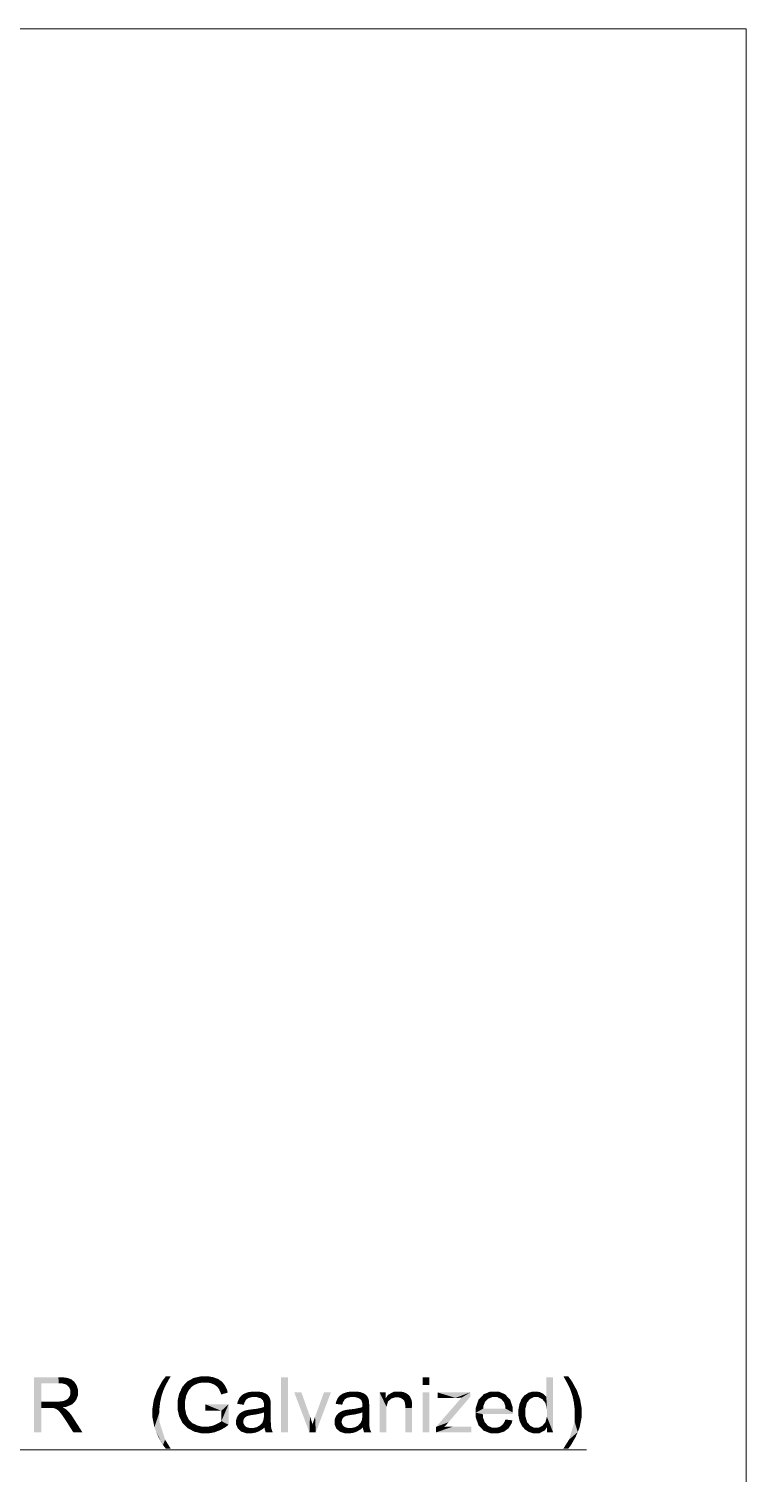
# Model space of a CAD drawing. Header units: millimetres. Extents: x 2 to 579, y 1 to 405.
# Drawn here: x 206.16 to 217.39, y 128.63 to 151.24 of the extents above; entities that cross this region are included whole.
import ezdxf

# ---------------------------------------------------------------- set-up
doc = ezdxf.new("R2010")
doc.units = ezdxf.units.MM
doc.linetypes.add('XKITLINE00', pattern=[0])
doc.layers.add('LinkedObject', color=7, linetype='Continuous', lineweight=0)

# ---------------------------------------------------------------- blocks, each defined once
blk = doc.blocks.new('*A4')
at = {"layer": 'LinkedObject'}
for points in [[(206.355, 129.754), (206.241, 129.271), (206.241, 130.135)], [(206.241, 130.135), (206.355, 130.04), (206.355, 129.754)], [(206.628, 130.04), (206.241, 130.135), (206.623, 130.135)], [(206.355, 130.04), (206.241, 130.135), (206.628, 130.04)], [(206.623, 130.135), (206.676, 130.04), (206.628, 130.04)], [(206.768, 130.123), (206.623, 130.135), (206.681, 130.135)], [(206.798, 130.111), (206.623, 130.135), (206.768, 130.123)], [(206.746, 130.02), (206.623, 130.135), (206.798, 130.111)], [(206.676, 130.04), (206.623, 130.135), (206.746, 130.02)], [(206.798, 130.111), (206.768, 130), (206.746, 130.02)], [(206.828, 130.1), (206.768, 130), (206.798, 130.111)], [(206.768, 130), (206.828, 130.1), (206.79, 129.98)], [(206.79, 129.98), (206.828, 130.1), (206.894, 130.029)], [(206.894, 130.029), (206.812, 129.93), (206.79, 129.98)], [(206.912, 130), (206.812, 129.93), (206.894, 130.029)], [(206.93, 129.935), (206.812, 129.93), (206.912, 130)], [(206.894, 130.029), (206.828, 130.1), (206.876, 130.059)], [(208.286, 129.974), (208.167, 129.926), (208.249, 130.075)], [(208.345, 130.087), (208.249, 130.075), (208.305, 130.149)], [(208.298, 130), (208.249, 130.075), (208.345, 130.087)], [(208.286, 129.974), (208.249, 130.075), (208.298, 130)], [(208.345, 130.087), (208.305, 130.149), (208.381, 130.149)], [(208.692, 130.096), (208.541, 129.934), (208.643, 130.07)], [(208.756, 130.016), (208.541, 129.934), (208.692, 130.096)], [(208.643, 130.07), (208.541, 129.934), (208.567, 129.989)], [(208.71, 129.985), (208.541, 129.934), (208.756, 130.016)], [(208.693, 129.965), (208.541, 129.934), (208.71, 129.985)], [(208.856, 130.149), (208.692, 130.096), (208.742, 130.123)], [(208.881, 130.052), (208.692, 130.096), (208.856, 130.149)], [(208.692, 130.096), (208.785, 130.028), (208.756, 130.016)], [(208.785, 130.028), (208.692, 130.096), (208.814, 130.04)], [(208.814, 130.04), (208.692, 130.096), (208.881, 130.052)], [(208.921, 130.052), (208.856, 130.149), (208.92, 130.149)], [(208.881, 130.052), (208.856, 130.149), (208.921, 130.052)], [(208.92, 130.149), (208.953, 130.052), (208.921, 130.052)], [(208.967, 130.149), (208.953, 130.052), (208.92, 130.149)], [(208.953, 130.052), (208.967, 130.149), (209.013, 130.04)], [(209.09, 130.119), (208.967, 130.149), (209.052, 130.134)], [(209.013, 130.04), (208.967, 130.149), (209.09, 130.119)], [(209.013, 130.04), (209.09, 130.119), (209.04, 130.029)], [(209.09, 130.119), (209.066, 130.018), (209.04, 130.029)], [(209.066, 130.018), (209.09, 130.119), (209.108, 129.987)], [(209.187, 130.062), (209.09, 130.119), (209.128, 130.104)], [(209.209, 130.035), (209.09, 130.119), (209.187, 130.062)], [(209.108, 129.987), (209.09, 130.119), (209.209, 130.035)], [(209.108, 129.987), (209.209, 130.035), (209.122, 129.969)], [(209.209, 130.035), (209.137, 129.95), (209.122, 129.969)], [(209.137, 129.95), (209.209, 130.035), (209.161, 129.898)], [(209.161, 129.898), (209.209, 130.035), (209.263, 129.937)], [(209.263, 129.937), (209.209, 130.035), (209.23, 130.007)], [(210.216, 130.135), (210.109, 129.271), (210.109, 130.135)], [(210.216, 129.271), (210.109, 129.271), (210.216, 130.135)], [(212.431, 130.135), (212.325, 130.013), (212.325, 130.135)], [(212.431, 130.013), (212.325, 130.013), (212.431, 130.135)], [(214.369, 130.135), (214.263, 129.825), (214.263, 130.135)], [(214.369, 130.135), (214.272, 129.639), (214.263, 129.825)], [(214.272, 129.639), (214.369, 130.135), (214.369, 129.271)], [(214.606, 130.149), (214.566, 130.087), (214.53, 130.149)], [(214.566, 130.087), (214.606, 130.149), (214.613, 129.998)], [(214.613, 129.998), (214.606, 130.149), (214.661, 130.075)], [(214.613, 129.998), (214.661, 130.075), (214.625, 129.972)], [(214.625, 129.972), (214.661, 130.075), (214.643, 129.931)], [(214.643, 129.931), (214.661, 130.075), (214.743, 129.926)], [(206.7, 129.762), (206.687, 129.664), (206.639, 129.754)], [(206.687, 129.664), (206.7, 129.762), (206.749, 129.672)], [(206.722, 129.77), (206.871, 129.744), (206.7, 129.762)], [(206.841, 129.712), (206.7, 129.762), (206.871, 129.744)], [(206.749, 129.672), (206.7, 129.762), (206.841, 129.712)], [(206.744, 129.778), (206.871, 129.744), (206.722, 129.77)], [(206.871, 129.744), (206.744, 129.778), (206.778, 129.804)], [(206.789, 129.822), (206.871, 129.744), (206.778, 129.804)], [(206.801, 129.84), (206.871, 129.744), (206.789, 129.822)], [(206.801, 129.84), (206.93, 129.899), (206.871, 129.744)], [(206.812, 129.878), (206.93, 129.899), (206.801, 129.84)], [(206.93, 129.899), (206.812, 129.93), (206.93, 129.935)], [(206.812, 129.93), (206.93, 129.899), (206.812, 129.899)], [(206.93, 129.899), (206.812, 129.878), (206.812, 129.899)], [(206.871, 129.744), (206.93, 129.899), (206.9, 129.776)], [(206.9, 129.776), (206.93, 129.899), (206.93, 129.853)], [(208.217, 129.749), (208.096, 129.653), (208.118, 129.788)], [(208.23, 129.804), (208.118, 129.788), (208.141, 129.852)], [(208.217, 129.749), (208.118, 129.788), (208.23, 129.804)], [(208.141, 129.852), (208.268, 129.933), (208.24, 129.848)], [(208.167, 129.926), (208.268, 129.933), (208.141, 129.852)], [(208.23, 129.804), (208.141, 129.852), (208.24, 129.848)], [(208.268, 129.933), (208.167, 129.926), (208.286, 129.974)], [(208.541, 129.934), (208.488, 129.762), (208.514, 129.879)], [(208.622, 129.84), (208.488, 129.762), (208.541, 129.934)], [(208.605, 129.753), (208.488, 129.762), (208.622, 129.84)], [(208.488, 129.762), (208.605, 129.753), (208.488, 129.699)], [(208.675, 129.946), (208.541, 129.934), (208.693, 129.965)], [(208.648, 129.903), (208.541, 129.934), (208.675, 129.946)], [(208.541, 129.934), (208.648, 129.903), (208.638, 129.88)], [(208.622, 129.84), (208.541, 129.934), (208.638, 129.88)], [(209.161, 129.898), (209.263, 129.937), (209.171, 129.865)], [(209.171, 129.865), (209.263, 129.937), (209.274, 129.893)], [(209.47, 129.826), (209.423, 129.718), (209.454, 129.805)], [(209.562, 129.784), (209.423, 129.718), (209.47, 129.826)], [(209.454, 129.805), (209.423, 129.718), (209.431, 129.752)], [(209.536, 129.738), (209.423, 129.718), (209.562, 129.784)], [(209.486, 129.846), (209.598, 129.81), (209.47, 129.826)], [(209.562, 129.784), (209.47, 129.826), (209.58, 129.797)], [(209.58, 129.797), (209.47, 129.826), (209.598, 129.81)], [(209.533, 129.878), (209.598, 129.81), (209.486, 129.846)], [(209.564, 129.889), (209.598, 129.81), (209.533, 129.878)], [(209.665, 129.911), (209.564, 129.889), (209.594, 129.9)], [(209.653, 129.823), (209.564, 129.889), (209.665, 129.911)], [(209.598, 129.81), (209.564, 129.889), (209.653, 129.823)], [(209.653, 129.823), (209.665, 129.911), (209.69, 129.823)], [(209.69, 129.823), (209.665, 129.911), (209.73, 129.823)], [(209.706, 129.911), (209.73, 129.823), (209.665, 129.911)], [(209.811, 129.902), (209.706, 129.911), (209.746, 129.911)], [(209.836, 129.892), (209.706, 129.911), (209.811, 129.902)], [(209.79, 129.805), (209.706, 129.911), (209.836, 129.892)], [(209.73, 129.823), (209.706, 129.911), (209.79, 129.805)], [(209.79, 129.805), (209.836, 129.892), (209.811, 129.787)], [(209.811, 129.787), (209.836, 129.892), (209.826, 129.774)], [(209.836, 129.892), (209.841, 129.728), (209.826, 129.774)], [(209.91, 129.845), (209.841, 129.728), (209.836, 129.892)], [(209.898, 129.859), (209.836, 129.892), (209.861, 129.883)], [(209.91, 129.845), (209.836, 129.892), (209.898, 129.859)], [(209.841, 129.693), (209.945, 129.759), (209.84, 129.679)], [(209.84, 129.679), (209.945, 129.759), (209.84, 129.668)], [(209.84, 129.668), (209.945, 129.759), (209.841, 129.585)], [(209.921, 129.83), (209.841, 129.728), (209.91, 129.845)], [(209.938, 129.794), (209.841, 129.728), (209.921, 129.83)], [(209.943, 129.772), (209.841, 129.728), (209.938, 129.794)], [(209.841, 129.728), (209.943, 129.772), (209.945, 129.759)], [(209.841, 129.728), (209.945, 129.759), (209.841, 129.696)], [(209.841, 129.696), (209.945, 129.759), (209.841, 129.693)], [(209.948, 129.71), (209.841, 129.585), (209.945, 129.759)], [(210.428, 129.897), (210.554, 129.271), (210.316, 129.897)], [(210.562, 129.522), (210.554, 129.271), (210.428, 129.897)], [(210.89, 129.897), (210.642, 129.515), (210.781, 129.897)], [(210.653, 129.271), (210.642, 129.515), (210.89, 129.897)], [(211.011, 129.826), (210.965, 129.718), (210.995, 129.805)], [(211.103, 129.784), (210.965, 129.718), (211.011, 129.826)], [(210.995, 129.805), (210.965, 129.718), (210.972, 129.752)], [(211.077, 129.738), (210.965, 129.718), (211.103, 129.784)], [(211.028, 129.846), (211.139, 129.81), (211.011, 129.826)], [(211.103, 129.784), (211.011, 129.826), (211.121, 129.797)], [(211.121, 129.797), (211.011, 129.826), (211.139, 129.81)], [(211.074, 129.878), (211.139, 129.81), (211.028, 129.846)], [(211.105, 129.889), (211.139, 129.81), (211.074, 129.878)], [(211.207, 129.911), (211.105, 129.889), (211.136, 129.9)], [(211.194, 129.823), (211.105, 129.889), (211.207, 129.911)], [(211.139, 129.81), (211.105, 129.889), (211.194, 129.823)], [(211.194, 129.823), (211.207, 129.911), (211.232, 129.823)], [(211.232, 129.823), (211.207, 129.911), (211.272, 129.823)], [(211.247, 129.911), (211.272, 129.823), (211.207, 129.911)], [(211.352, 129.902), (211.247, 129.911), (211.287, 129.911)], [(211.377, 129.892), (211.247, 129.911), (211.352, 129.902)], [(211.332, 129.805), (211.247, 129.911), (211.377, 129.892)], [(211.272, 129.823), (211.247, 129.911), (211.332, 129.805)], [(211.332, 129.805), (211.377, 129.892), (211.352, 129.787)], [(211.352, 129.787), (211.377, 129.892), (211.367, 129.774)], [(211.377, 129.892), (211.382, 129.728), (211.367, 129.774)], [(211.451, 129.845), (211.382, 129.728), (211.377, 129.892)], [(211.439, 129.859), (211.377, 129.892), (211.402, 129.883)], [(211.451, 129.845), (211.377, 129.892), (211.439, 129.859)], [(211.463, 129.83), (211.382, 129.728), (211.451, 129.845)], [(211.479, 129.794), (211.382, 129.728), (211.463, 129.83)], [(211.484, 129.772), (211.382, 129.728), (211.479, 129.794)], [(211.382, 129.728), (211.484, 129.772), (211.487, 129.759)], [(211.382, 129.728), (211.487, 129.759), (211.382, 129.696)], [(211.382, 129.696), (211.487, 129.759), (211.382, 129.693)], [(211.382, 129.693), (211.487, 129.759), (211.382, 129.679)], [(211.382, 129.679), (211.487, 129.759), (211.382, 129.668)], [(211.382, 129.668), (211.487, 129.759), (211.382, 129.585)], [(211.489, 129.71), (211.382, 129.585), (211.487, 129.759)], [(211.653, 129.897), (211.76, 129.613), (211.653, 129.271)], [(211.76, 129.613), (211.653, 129.897), (211.76, 129.673)], [(211.784, 129.755), (211.653, 129.897), (211.749, 129.808)], [(211.76, 129.673), (211.653, 129.897), (211.784, 129.755)], [(211.749, 129.808), (211.653, 129.897), (211.749, 129.897)], [(211.784, 129.86), (211.833, 129.798), (211.749, 129.808)], [(211.749, 129.808), (211.833, 129.798), (211.784, 129.755)], [(211.948, 129.911), (211.784, 129.86), (211.883, 129.911)], [(211.892, 129.819), (211.784, 129.86), (211.948, 129.911)], [(211.833, 129.798), (211.784, 129.86), (211.892, 129.819)], [(211.892, 129.819), (211.948, 129.911), (211.925, 129.819)], [(211.925, 129.819), (211.948, 129.911), (211.947, 129.819)], [(211.948, 129.911), (211.983, 129.81), (211.947, 129.819)], [(211.976, 129.911), (211.983, 129.81), (211.948, 129.911)], [(212.028, 129.901), (211.983, 129.81), (211.976, 129.911)], [(212.052, 129.891), (211.983, 129.81), (212.028, 129.901)], [(211.983, 129.81), (212.052, 129.891), (211.999, 129.8)], [(212.052, 129.891), (212.015, 129.791), (211.999, 129.8)], [(212.015, 129.791), (212.052, 129.891), (212.037, 129.765)], [(212.037, 129.765), (212.052, 129.891), (212.123, 129.837)], [(212.123, 129.837), (212.043, 129.749), (212.037, 129.765)], [(212.134, 129.821), (212.043, 129.749), (212.123, 129.837)], [(212.151, 129.782), (212.043, 129.749), (212.134, 129.821)], [(212.043, 129.749), (212.151, 129.782), (212.049, 129.733)], [(212.049, 129.733), (212.151, 129.782), (212.156, 129.759)], [(212.156, 129.759), (212.055, 129.684), (212.049, 129.733)], [(212.111, 129.854), (212.052, 129.891), (212.076, 129.88)], [(212.123, 129.837), (212.052, 129.891), (212.111, 129.854)], [(212.159, 129.744), (212.055, 129.684), (212.156, 129.759)], [(212.431, 129.897), (212.325, 129.271), (212.325, 129.897)], [(212.431, 129.271), (212.325, 129.271), (212.431, 129.897)], [(213.071, 129.897), (212.536, 129.357), (212.934, 129.814)], [(213.071, 129.827), (212.536, 129.357), (213.071, 129.897)], [(212.731, 129.43), (212.536, 129.357), (213.071, 129.827)], [(212.559, 129.897), (212.814, 129.811), (212.559, 129.811)], [(212.84, 129.811), (212.559, 129.897), (213.071, 129.897)], [(212.814, 129.811), (212.559, 129.897), (212.84, 129.811)], [(212.84, 129.811), (213.071, 129.897), (212.9, 129.812)], [(212.9, 129.812), (213.071, 129.897), (212.934, 129.814)], [(213.241, 129.824), (213.159, 129.658), (213.2, 129.78)], [(213.304, 129.75), (213.159, 129.658), (213.241, 129.824)], [(213.387, 129.911), (213.241, 129.824), (213.281, 129.867)], [(213.451, 129.911), (213.241, 129.824), (213.387, 129.911)], [(213.416, 129.824), (213.241, 129.824), (213.451, 129.911)], [(213.241, 129.824), (213.329, 129.775), (213.304, 129.75)], [(213.329, 129.775), (213.241, 129.824), (213.354, 129.799)], [(213.354, 129.799), (213.241, 129.824), (213.416, 129.824)], [(213.416, 129.824), (213.451, 129.911), (213.452, 129.824)], [(213.451, 129.911), (213.492, 129.824), (213.452, 129.824)], [(213.616, 129.868), (213.451, 129.911), (213.514, 129.911)], [(213.656, 129.826), (213.451, 129.911), (213.616, 129.868)], [(213.558, 129.793), (213.451, 129.911), (213.656, 129.826)], [(213.492, 129.824), (213.451, 129.911), (213.558, 129.793)], [(213.558, 129.793), (213.656, 129.826), (213.583, 129.762)], [(213.656, 129.826), (213.6, 129.743), (213.583, 129.762)], [(213.6, 129.743), (213.656, 129.826), (213.62, 129.683)], [(213.62, 129.683), (213.656, 129.826), (213.736, 129.663)], [(213.736, 129.663), (213.656, 129.826), (213.696, 129.783)], [(213.873, 129.792), (213.983, 129.765), (213.858, 129.753)], [(213.858, 129.753), (213.983, 129.765), (213.959, 129.736)], [(213.92, 129.85), (213.983, 129.765), (213.873, 129.792)], [(214.006, 129.794), (213.92, 129.85), (213.951, 129.87)], [(213.983, 129.765), (213.92, 129.85), (214.006, 129.794)], [(213.982, 129.891), (214.065, 129.823), (213.951, 129.87)], [(213.951, 129.87), (214.065, 129.823), (214.006, 129.794)], [(214.052, 129.911), (214.065, 129.823), (213.982, 129.891)], [(214.09, 129.911), (214.065, 129.823), (214.052, 129.911)], [(214.065, 129.823), (214.09, 129.911), (214.101, 129.823)], [(214.09, 129.911), (214.137, 129.823), (214.101, 129.823)], [(214.119, 129.911), (214.137, 129.823), (214.09, 129.911)], [(214.169, 129.899), (214.137, 129.823), (214.119, 129.911)], [(214.191, 129.887), (214.137, 129.823), (214.169, 129.899)], [(214.191, 129.887), (214.198, 129.793), (214.137, 129.823)], [(214.213, 129.875), (214.198, 129.793), (214.191, 129.887)], [(214.249, 129.844), (214.198, 129.793), (214.213, 129.875)], [(214.263, 129.825), (214.198, 129.793), (214.249, 129.844)], [(214.198, 129.793), (214.263, 129.825), (214.223, 129.763)], [(214.223, 129.763), (214.263, 129.825), (214.248, 129.733)], [(214.263, 129.825), (214.272, 129.639), (214.248, 129.733)], [(214.643, 129.931), (214.743, 129.926), (214.671, 129.846)], [(214.671, 129.846), (214.743, 129.926), (214.769, 129.852)], [(214.671, 129.846), (214.769, 129.852), (214.681, 129.802)], [(214.681, 129.802), (214.769, 129.852), (214.693, 129.748)], [(214.693, 129.748), (214.769, 129.852), (214.792, 129.788)], [(214.693, 129.748), (214.792, 129.788), (214.706, 129.638)], [(214.706, 129.638), (214.792, 129.788), (214.815, 129.653)], [(206.355, 129.754), (206.355, 129.654), (206.241, 129.271)], [(206.241, 129.271), (206.355, 129.654), (206.355, 129.271)], [(206.487, 129.654), (206.355, 129.754), (206.6, 129.754)], [(206.355, 129.654), (206.355, 129.754), (206.487, 129.654)], [(206.487, 129.654), (206.6, 129.754), (206.509, 129.654)], [(206.509, 129.654), (206.6, 129.754), (206.541, 129.652)], [(206.541, 129.652), (206.6, 129.754), (206.55, 129.65)], [(206.55, 129.65), (206.6, 129.754), (206.564, 129.647)], [(206.564, 129.647), (206.6, 129.754), (206.59, 129.636)], [(206.59, 129.636), (206.6, 129.754), (206.639, 129.754)], [(206.59, 129.636), (206.639, 129.754), (206.603, 129.627)], [(206.639, 129.754), (206.687, 129.664), (206.603, 129.627)], [(206.603, 129.627), (206.687, 129.664), (206.615, 129.619)], [(206.687, 129.664), (206.644, 129.59), (206.615, 129.619)], [(206.71, 129.653), (206.644, 129.59), (206.687, 129.664)], [(206.644, 129.59), (206.71, 129.653), (206.66, 129.57)], [(206.66, 129.57), (206.71, 129.653), (206.677, 129.549)], [(206.677, 129.549), (206.71, 129.653), (206.756, 129.621)], [(206.756, 129.621), (206.718, 129.489), (206.677, 129.549)], [(206.756, 129.621), (206.71, 129.653), (206.744, 129.631)], [(206.781, 129.598), (206.718, 129.489), (206.756, 129.621)], [(206.828, 129.54), (206.718, 129.489), (206.781, 129.598)], [(206.718, 129.489), (206.828, 129.54), (206.743, 129.451)], [(206.743, 129.451), (206.828, 129.54), (206.85, 129.506)], [(208.204, 129.638), (208.096, 129.653), (208.217, 129.749)], [(208.096, 129.653), (208.204, 129.638), (208.096, 129.583)], [(208.096, 129.583), (208.204, 129.638), (208.204, 129.583)], [(208.096, 129.504), (208.204, 129.583), (208.126, 129.35)], [(208.096, 129.583), (208.204, 129.583), (208.096, 129.504)], [(208.126, 129.35), (208.204, 129.583), (208.156, 129.276)], [(208.156, 129.276), (208.204, 129.583), (208.204, 129.441)], [(208.488, 129.699), (208.605, 129.753), (208.605, 129.706)], [(208.605, 129.648), (208.488, 129.699), (208.605, 129.706)], [(208.488, 129.699), (208.541, 129.468), (208.488, 129.635)], [(208.605, 129.648), (208.541, 129.468), (208.488, 129.699)], [(208.488, 129.635), (208.541, 129.468), (208.514, 129.52)], [(208.625, 129.551), (208.541, 129.468), (208.605, 129.648)], [(208.541, 129.468), (208.625, 129.551), (208.645, 129.512)], [(208.921, 129.711), (209.175, 129.609), (208.921, 129.609)], [(209.287, 129.711), (209.175, 129.609), (208.921, 129.711)], [(209.175, 129.448), (209.287, 129.711), (209.287, 129.391)], [(209.175, 129.609), (209.287, 129.711), (209.175, 129.448)], [(209.423, 129.718), (209.536, 129.738), (209.527, 129.704)], [(209.437, 129.539), (209.533, 129.489), (209.426, 129.52)], [(209.464, 129.569), (209.533, 129.489), (209.437, 129.539)], [(209.541, 129.501), (209.464, 129.569), (209.481, 129.581)], [(209.533, 129.489), (209.464, 129.569), (209.541, 129.501)], [(209.498, 129.592), (209.562, 129.518), (209.481, 129.581)], [(209.481, 129.581), (209.562, 129.518), (209.541, 129.501)], [(209.536, 129.61), (209.562, 129.518), (209.498, 129.592)], [(209.557, 129.616), (209.562, 129.518), (209.536, 129.61)], [(209.573, 129.62), (209.589, 129.53), (209.557, 129.616)], [(209.562, 129.518), (209.557, 129.616), (209.575, 129.524)], [(209.575, 129.524), (209.557, 129.616), (209.589, 129.53)], [(209.62, 129.628), (209.635, 129.54), (209.573, 129.62)], [(209.573, 129.62), (209.635, 129.54), (209.589, 129.53)], [(209.651, 129.632), (209.668, 129.545), (209.62, 129.628)], [(209.62, 129.628), (209.668, 129.545), (209.635, 129.54)], [(209.715, 129.639), (209.725, 129.553), (209.651, 129.632)], [(209.651, 129.632), (209.725, 129.553), (209.668, 129.545)], [(209.81, 129.658), (209.841, 129.585), (209.715, 129.639)], [(209.715, 129.639), (209.841, 129.585), (209.725, 129.553)], [(209.725, 129.553), (209.841, 129.585), (209.812, 129.573)], [(209.84, 129.668), (209.841, 129.585), (209.81, 129.658)], [(209.832, 129.458), (209.948, 129.533), (209.948, 129.459)], [(209.84, 129.511), (209.948, 129.533), (209.832, 129.458)], [(209.948, 129.675), (209.84, 129.546), (209.841, 129.585)], [(209.948, 129.533), (209.84, 129.546), (209.948, 129.675)], [(209.948, 129.533), (209.84, 129.511), (209.84, 129.546)], [(209.948, 129.675), (209.841, 129.585), (209.948, 129.71)], [(210.965, 129.718), (211.077, 129.738), (211.069, 129.704)], [(210.978, 129.539), (211.075, 129.489), (210.968, 129.52)], [(211.005, 129.569), (211.075, 129.489), (210.978, 129.539)], [(211.082, 129.501), (211.005, 129.569), (211.022, 129.581)], [(211.075, 129.489), (211.005, 129.569), (211.082, 129.501)], [(211.039, 129.592), (211.103, 129.518), (211.022, 129.581)], [(211.022, 129.581), (211.103, 129.518), (211.082, 129.501)], [(211.077, 129.61), (211.103, 129.518), (211.039, 129.592)], [(211.099, 129.616), (211.103, 129.518), (211.077, 129.61)], [(211.114, 129.62), (211.13, 129.53), (211.099, 129.616)], [(211.103, 129.518), (211.099, 129.616), (211.116, 129.524)], [(211.116, 129.524), (211.099, 129.616), (211.13, 129.53)], [(211.161, 129.628), (211.176, 129.54), (211.114, 129.62)], [(211.114, 129.62), (211.176, 129.54), (211.13, 129.53)], [(211.193, 129.632), (211.209, 129.545), (211.161, 129.628)], [(211.161, 129.628), (211.209, 129.545), (211.176, 129.54)], [(211.257, 129.639), (211.267, 129.553), (211.193, 129.632)], [(211.193, 129.632), (211.267, 129.553), (211.209, 129.545)], [(211.351, 129.658), (211.382, 129.585), (211.257, 129.639)], [(211.257, 129.639), (211.382, 129.585), (211.267, 129.553)], [(211.267, 129.553), (211.382, 129.585), (211.353, 129.573)], [(211.382, 129.668), (211.382, 129.585), (211.351, 129.658)], [(211.373, 129.458), (211.489, 129.533), (211.489, 129.459)], [(211.382, 129.511), (211.489, 129.533), (211.373, 129.458)], [(211.489, 129.675), (211.382, 129.585), (211.489, 129.71)], [(211.489, 129.675), (211.382, 129.546), (211.382, 129.585)], [(211.489, 129.533), (211.382, 129.546), (211.489, 129.675)], [(211.489, 129.533), (211.382, 129.511), (211.382, 129.546)], [(211.653, 129.271), (211.76, 129.613), (211.76, 129.271)], [(212.161, 129.693), (212.055, 129.684), (212.159, 129.744)], [(212.161, 129.693), (212.055, 129.652), (212.055, 129.684)], [(212.161, 129.656), (212.055, 129.652), (212.161, 129.693)], [(212.055, 129.271), (212.161, 129.656), (212.161, 129.271)], [(212.055, 129.652), (212.161, 129.656), (212.055, 129.271)], [(213.277, 129.685), (213.159, 129.658), (213.304, 129.75)], [(213.159, 129.658), (213.277, 129.685), (213.274, 129.644)], [(213.274, 129.644), (213.159, 129.579), (213.159, 129.658)], [(213.274, 129.644), (213.736, 129.585), (213.159, 129.579)], [(213.736, 129.58), (213.159, 129.579), (213.736, 129.585)], [(213.735, 129.566), (213.159, 129.579), (213.736, 129.58)], [(213.159, 129.579), (213.24, 129.341), (213.159, 129.502)], [(213.271, 129.505), (213.24, 129.341), (213.159, 129.579)], [(213.271, 129.505), (213.159, 129.579), (213.268, 129.557)], [(213.735, 129.557), (213.159, 129.579), (213.735, 129.566)], [(213.268, 129.557), (213.159, 129.579), (213.735, 129.557)], [(213.623, 129.644), (213.736, 129.585), (213.274, 129.644)], [(213.62, 129.683), (213.736, 129.663), (213.623, 129.644)], [(213.736, 129.585), (213.623, 129.644), (213.736, 129.663)], [(213.858, 129.753), (213.826, 129.583), (213.842, 129.715)], [(213.959, 129.736), (213.826, 129.583), (213.858, 129.753)], [(213.935, 129.645), (213.826, 129.583), (213.959, 129.736)], [(213.842, 129.715), (213.826, 129.583), (213.826, 129.63)], [(213.826, 129.583), (213.935, 129.645), (213.935, 129.583)], [(213.826, 129.583), (213.935, 129.523), (213.826, 129.535)], [(213.935, 129.523), (213.826, 129.583), (213.935, 129.583)], [(213.826, 129.535), (213.935, 129.523), (213.844, 129.45)], [(214.272, 129.639), (214.369, 129.271), (214.272, 129.574)], [(214.272, 129.574), (214.369, 129.271), (214.272, 129.516)], [(214.706, 129.583), (214.815, 129.653), (214.815, 129.583)], [(214.706, 129.638), (214.815, 129.653), (214.706, 129.583)], [(214.706, 129.583), (214.815, 129.583), (214.706, 129.441)], [(214.815, 129.504), (214.706, 129.441), (214.815, 129.583)], [(206.743, 129.451), (206.85, 129.506), (206.857, 129.271)], [(206.857, 129.271), (206.85, 129.506), (207, 129.271)], [(208.204, 129.441), (208.261, 129.072), (208.156, 129.276)], [(208.293, 129.158), (208.261, 129.072), (208.204, 129.441)], [(208.665, 129.473), (208.541, 129.468), (208.645, 129.512)], [(208.665, 129.473), (208.698, 129.311), (208.541, 129.468)], [(208.541, 129.468), (208.698, 129.311), (208.567, 129.417)], [(208.567, 129.417), (208.698, 129.311), (208.646, 129.338)], [(208.723, 129.415), (208.698, 129.311), (208.665, 129.473)], [(208.698, 129.311), (208.723, 129.415), (208.761, 129.397)], [(208.799, 129.378), (208.698, 129.311), (208.761, 129.397)], [(208.799, 129.378), (208.929, 129.256), (208.698, 129.311)], [(208.698, 129.311), (208.929, 129.256), (208.75, 129.283)], [(208.88, 129.359), (208.929, 129.256), (208.799, 129.378)], [(208.929, 129.256), (208.88, 129.359), (208.922, 129.359)], [(208.922, 129.359), (208.976, 129.256), (208.929, 129.256)], [(208.96, 129.359), (208.976, 129.256), (208.922, 129.359)], [(209.032, 129.373), (209.068, 129.273), (208.96, 129.359)], [(208.96, 129.359), (209.068, 129.273), (208.976, 129.256)], [(209.113, 129.29), (209.032, 129.373), (209.067, 129.387)], [(209.068, 129.273), (209.032, 129.373), (209.113, 129.29)], [(209.103, 129.402), (209.158, 129.307), (209.067, 129.387)], [(209.067, 129.387), (209.158, 129.307), (209.113, 129.29)], [(209.156, 129.432), (209.287, 129.391), (209.103, 129.402)], [(209.103, 129.402), (209.287, 129.391), (209.158, 129.307)], [(209.175, 129.448), (209.287, 129.391), (209.156, 129.432)], [(209.158, 129.307), (209.287, 129.391), (209.245, 129.357)], [(209.426, 129.52), (209.405, 129.436), (209.416, 129.501)], [(209.526, 129.478), (209.405, 129.436), (209.426, 129.52)], [(209.416, 129.501), (209.405, 129.436), (209.405, 129.459)], [(209.519, 129.453), (209.405, 129.436), (209.526, 129.478)], [(209.405, 129.436), (209.519, 129.453), (209.519, 129.439)], [(209.519, 129.418), (209.405, 129.436), (209.519, 129.439)], [(209.405, 129.436), (209.519, 129.418), (209.405, 129.397)], [(209.405, 129.397), (209.519, 129.418), (209.433, 129.332)], [(209.426, 129.52), (209.533, 129.489), (209.526, 129.478)], [(209.433, 129.332), (209.519, 129.418), (209.461, 129.307)], [(209.461, 129.307), (209.519, 129.418), (209.535, 129.382)], [(209.535, 129.382), (209.488, 129.282), (209.461, 129.307)], [(209.551, 129.368), (209.488, 129.282), (209.535, 129.382)], [(209.567, 129.354), (209.488, 129.282), (209.551, 129.368)], [(209.488, 129.282), (209.567, 129.354), (209.567, 129.257)], [(209.619, 129.257), (209.567, 129.354), (209.613, 129.34)], [(209.567, 129.257), (209.567, 129.354), (209.619, 129.257)], [(209.613, 129.34), (209.65, 129.257), (209.619, 129.257)], [(209.644, 129.34), (209.65, 129.257), (209.613, 129.34)], [(209.675, 129.34), (209.65, 129.257), (209.644, 129.34)], [(209.65, 129.257), (209.675, 129.34), (209.709, 129.267)], [(209.736, 129.277), (209.675, 129.34), (209.729, 129.353)], [(209.709, 129.267), (209.675, 129.34), (209.736, 129.277)], [(209.849, 129.348), (209.729, 129.353), (209.753, 129.367)], [(209.82, 129.323), (209.729, 129.353), (209.849, 129.348)], [(209.763, 129.288), (209.729, 129.353), (209.82, 129.323)], [(209.736, 129.277), (209.729, 129.353), (209.763, 129.288)], [(209.777, 129.38), (209.951, 129.366), (209.753, 129.367)], [(209.951, 129.366), (209.849, 129.348), (209.753, 129.367)], [(209.777, 129.38), (209.948, 129.459), (209.951, 129.366)], [(209.812, 129.417), (209.948, 129.459), (209.777, 129.38)], [(209.823, 129.44), (209.948, 129.459), (209.812, 129.417)], [(209.948, 129.459), (209.823, 129.44), (209.832, 129.458)], [(209.849, 129.348), (209.951, 129.366), (209.852, 129.326)], [(209.852, 129.326), (209.951, 129.366), (209.955, 129.346)], [(209.955, 129.346), (209.863, 129.287), (209.852, 129.326)], [(209.958, 129.326), (209.863, 129.287), (209.955, 129.346)], [(209.958, 129.326), (209.871, 129.271), (209.863, 129.287)], [(209.972, 129.289), (209.871, 129.271), (209.958, 129.326)], [(210.573, 129.492), (210.554, 129.271), (210.562, 129.522)], [(210.593, 129.429), (210.554, 129.271), (210.573, 129.492)], [(210.602, 129.396), (210.554, 129.271), (210.593, 129.429)], [(210.602, 129.396), (210.653, 129.271), (210.554, 129.271)], [(210.609, 129.421), (210.653, 129.271), (210.602, 129.396)], [(210.629, 129.48), (210.653, 129.271), (210.609, 129.421)], [(210.642, 129.515), (210.653, 129.271), (210.629, 129.48)], [(210.968, 129.52), (210.947, 129.436), (210.957, 129.501)], [(211.067, 129.478), (210.947, 129.436), (210.968, 129.52)], [(210.957, 129.501), (210.947, 129.436), (210.947, 129.459)], [(211.06, 129.453), (210.947, 129.436), (211.067, 129.478)], [(210.947, 129.436), (211.06, 129.453), (211.06, 129.439)], [(211.06, 129.418), (210.947, 129.436), (211.06, 129.439)], [(210.947, 129.436), (211.06, 129.418), (210.947, 129.397)], [(210.947, 129.397), (211.06, 129.418), (210.974, 129.332)], [(210.968, 129.52), (211.075, 129.489), (211.067, 129.478)], [(210.974, 129.332), (211.06, 129.418), (211.002, 129.307)], [(211.002, 129.307), (211.06, 129.418), (211.076, 129.382)], [(211.076, 129.382), (211.03, 129.282), (211.002, 129.307)], [(211.092, 129.368), (211.03, 129.282), (211.076, 129.382)], [(211.108, 129.354), (211.03, 129.282), (211.092, 129.368)], [(211.03, 129.282), (211.108, 129.354), (211.109, 129.257)], [(211.16, 129.257), (211.108, 129.354), (211.155, 129.34)], [(211.109, 129.257), (211.108, 129.354), (211.16, 129.257)], [(211.155, 129.34), (211.192, 129.257), (211.16, 129.257)], [(211.186, 129.34), (211.192, 129.257), (211.155, 129.34)], [(211.216, 129.34), (211.192, 129.257), (211.186, 129.34)], [(211.192, 129.257), (211.216, 129.34), (211.25, 129.267)], [(211.277, 129.277), (211.216, 129.34), (211.271, 129.353)], [(211.25, 129.267), (211.216, 129.34), (211.277, 129.277)], [(211.391, 129.348), (211.271, 129.353), (211.295, 129.367)], [(211.361, 129.323), (211.271, 129.353), (211.391, 129.348)], [(211.304, 129.288), (211.271, 129.353), (211.361, 129.323)], [(211.277, 129.277), (211.271, 129.353), (211.304, 129.288)], [(211.318, 129.38), (211.493, 129.366), (211.295, 129.367)], [(211.493, 129.366), (211.391, 129.348), (211.295, 129.367)], [(211.318, 129.38), (211.489, 129.459), (211.493, 129.366)], [(211.353, 129.417), (211.489, 129.459), (211.318, 129.38)], [(211.365, 129.44), (211.489, 129.459), (211.353, 129.417)], [(211.489, 129.459), (211.365, 129.44), (211.373, 129.458)], [(211.391, 129.348), (211.493, 129.366), (211.393, 129.326)], [(211.393, 129.326), (211.493, 129.366), (211.496, 129.346)], [(211.496, 129.346), (211.404, 129.287), (211.393, 129.326)], [(211.499, 129.326), (211.404, 129.287), (211.496, 129.346)], [(211.499, 129.326), (211.412, 129.271), (211.404, 129.287)], [(211.513, 129.289), (211.412, 129.271), (211.499, 129.326)], [(212.731, 129.43), (212.536, 129.271), (212.536, 129.357)], [(212.667, 129.357), (212.536, 129.271), (212.731, 129.43)], [(212.536, 129.271), (212.8, 129.362), (213.09, 129.271)], [(212.8, 129.362), (212.536, 129.271), (212.769, 129.362)], [(212.769, 129.362), (212.536, 129.271), (212.702, 129.36)], [(212.702, 129.36), (212.536, 129.271), (212.667, 129.357)], [(213.09, 129.271), (212.8, 129.362), (213.09, 129.362)], [(213.159, 129.502), (213.24, 129.341), (213.2, 129.384)], [(213.3, 129.426), (213.24, 129.341), (213.271, 129.505)], [(213.24, 129.341), (213.3, 129.426), (213.28, 129.299)], [(213.327, 129.399), (213.28, 129.299), (213.3, 129.426)], [(213.353, 129.372), (213.28, 129.299), (213.327, 129.399)], [(213.353, 129.372), (213.457, 129.257), (213.28, 129.299)], [(213.418, 129.344), (213.457, 129.257), (213.353, 129.372)], [(213.457, 129.344), (213.457, 129.257), (213.418, 129.344)], [(213.486, 129.344), (213.636, 129.31), (213.457, 129.257)], [(213.486, 129.344), (213.457, 129.257), (213.457, 129.344)], [(213.457, 129.257), (213.636, 129.31), (213.512, 129.257)], [(213.536, 129.36), (213.636, 129.31), (213.486, 129.344)], [(213.512, 129.257), (213.636, 129.31), (213.601, 129.283)], [(213.557, 129.375), (213.671, 129.336), (213.536, 129.36)], [(213.636, 129.31), (213.536, 129.36), (213.671, 129.336)], [(213.577, 129.39), (213.671, 129.336), (213.557, 129.375)], [(213.577, 129.39), (213.732, 129.459), (213.671, 129.336)], [(213.61, 129.439), (213.732, 129.459), (213.577, 129.39)], [(213.732, 129.459), (213.61, 129.439), (213.622, 129.473)], [(213.671, 129.336), (213.732, 129.459), (213.719, 129.411)], [(213.844, 129.45), (213.935, 129.523), (213.861, 129.413)], [(213.861, 129.413), (213.935, 129.523), (213.961, 129.433)], [(213.961, 129.433), (213.927, 129.319), (213.861, 129.413)], [(213.861, 129.413), (213.927, 129.319), (213.878, 129.376)], [(213.986, 129.404), (213.927, 129.319), (213.961, 129.433)], [(213.927, 129.319), (213.986, 129.404), (213.958, 129.298)], [(213.958, 129.298), (213.986, 129.404), (214.011, 129.374)], [(214.011, 129.374), (214.096, 129.257), (213.958, 129.298)], [(214.071, 129.344), (214.096, 129.257), (214.011, 129.374)], [(214.096, 129.257), (214.071, 129.344), (214.106, 129.344)], [(214.096, 129.257), (214.271, 129.35), (214.153, 129.257)], [(214.14, 129.344), (214.271, 129.35), (214.096, 129.257)], [(214.14, 129.344), (214.096, 129.257), (214.106, 129.344)], [(214.199, 129.373), (214.271, 129.35), (214.14, 129.344)], [(214.153, 129.257), (214.271, 129.35), (214.241, 129.304)], [(214.271, 129.35), (214.199, 129.373), (214.224, 129.401)], [(214.248, 129.429), (214.271, 129.35), (214.224, 129.401)], [(214.272, 129.516), (214.369, 129.271), (214.248, 129.429)], [(214.248, 129.429), (214.369, 129.271), (214.271, 129.35)], [(214.271, 129.35), (214.369, 129.271), (214.271, 129.271)], [(214.706, 129.441), (214.754, 129.276), (214.618, 129.158)], [(214.784, 129.35), (214.706, 129.441), (214.815, 129.504)], [(214.754, 129.276), (214.706, 129.441), (214.784, 129.35)], [(208.156, 129.276), (208.261, 129.072), (208.187, 129.202)], [(208.261, 129.072), (208.293, 129.158), (208.305, 129.017)], [(208.305, 129.017), (208.293, 129.158), (208.381, 129.017)], [(208.75, 129.283), (208.929, 129.256), (208.866, 129.256)], [(209.871, 129.271), (209.972, 129.289), (209.982, 129.271)], [(211.412, 129.271), (211.513, 129.289), (211.523, 129.271)], [(213.28, 129.299), (213.457, 129.257), (213.389, 129.257)], [(213.958, 129.298), (214.096, 129.257), (213.989, 129.278)], [(213.989, 129.278), (214.096, 129.257), (214.058, 129.257)], [(214.618, 129.158), (214.649, 129.072), (214.53, 129.017)], [(214.618, 129.158), (214.754, 129.276), (214.649, 129.072)], [(214.649, 129.072), (214.754, 129.276), (214.723, 129.202)], [(214.53, 129.017), (214.649, 129.072), (214.606, 129.017)]]:
    blk.add_hatch(color=7, dxfattribs=at).paths.add_polyline_path(points, flags=17)
at = {"layer": 'LinkedObject', "color": 2, "linetype": 'XKITLINE00', "lineweight": 0}
for p, q in [((133.239, 151.24), (217.391, 151.24)), ((217.391, 151.24), (217.391, 79.748))]:
    blk.add_line(p, q, dxfattribs=at)
at = {"layer": 'LinkedObject', "color": 6, "linetype": 'XKITLINE00', "lineweight": 0}
blk.add_line((196.794, 129), (214.894, 129), dxfattribs=at)

msp = doc.modelspace()

# ---------------------------------------------------------------- block references
at = {"lineweight": 0}
msp.add_blockref('*A4', (0, 0), dxfattribs=at)

doc.saveas('drawing.dxf')
